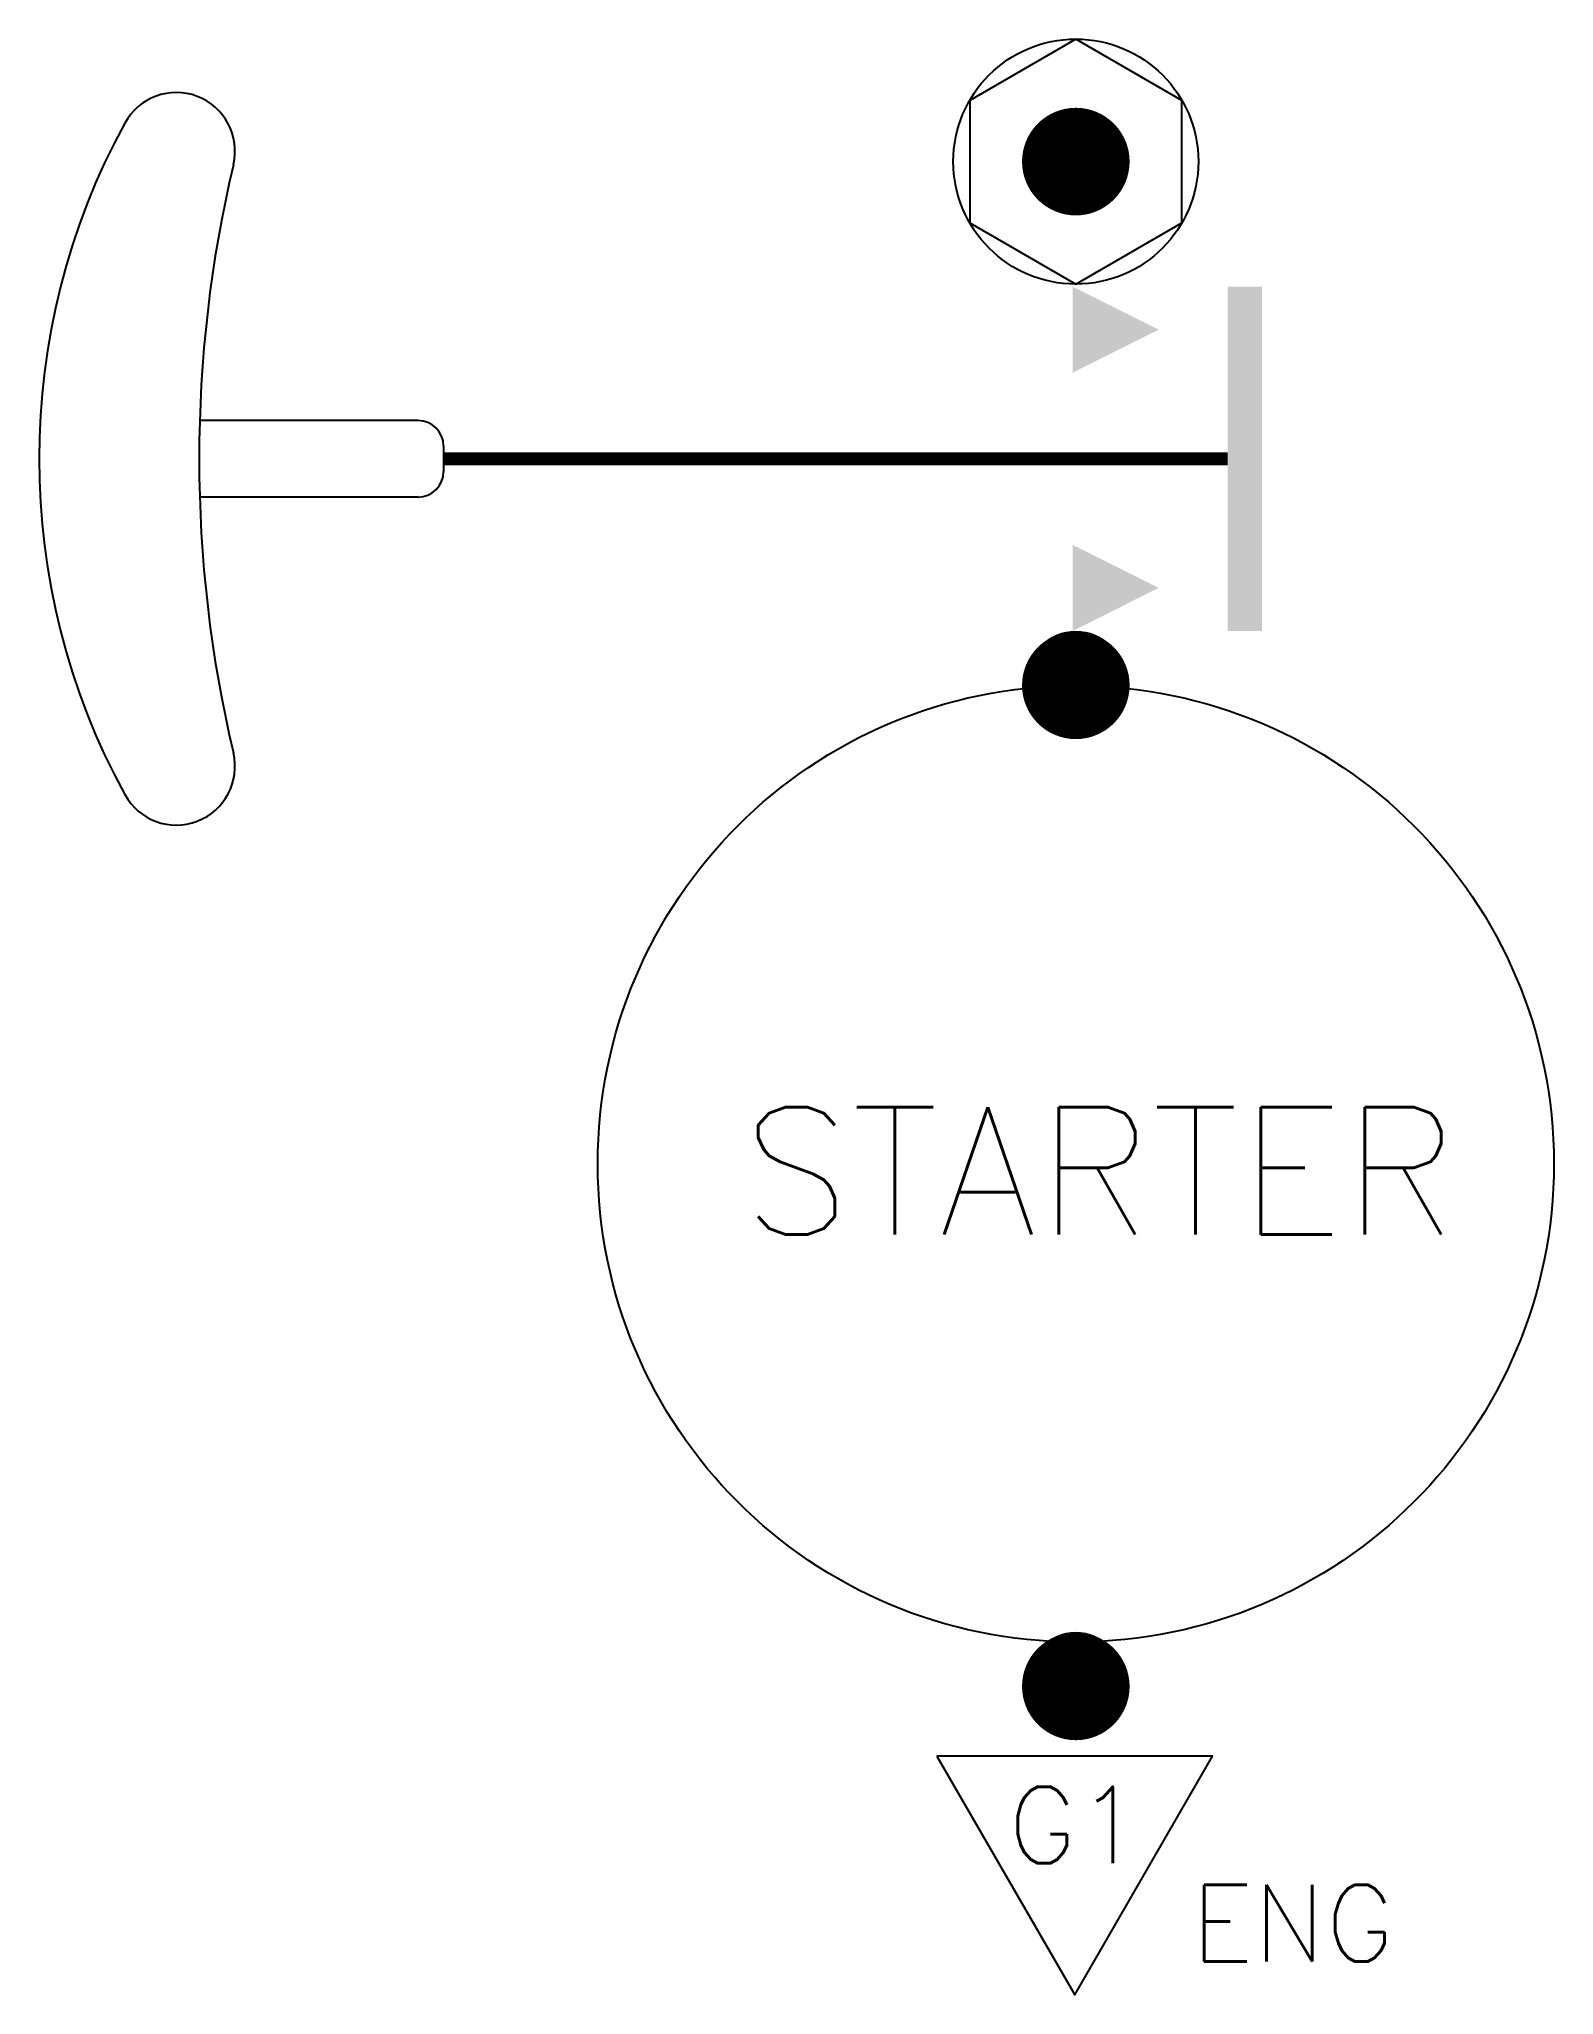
# Model space of a CAD drawing. Extents: x 14.79 to 15.98, y 8.06 to 9.59.
import ezdxf
from ezdxf.enums import TextEntityAlignment as Align

# ---------------------------------------------------------------- set-up
doc = ezdxf.new("R2010")
doc.units = 0
doc.header["$LTSCALE"] = 0.5
doc.linetypes.add('HIDDENX2', pattern=[0])
doc.layers.get('0').update_dxf_attribs({"linetype": 'CONTINUOUS'})
doc.styles.get("Standard").update_dxf_attribs({"font": 'ROMANS'})

# ---------------------------------------------------------------- blocks, each defined once
blk = doc.blocks.new('G1')
at = {"color": 0}
blk.add_lwpolyline([(-0.1081, 0), (0, -0.1873), (0.1081, 0)], close=True, dxfattribs=at)
blk.add_text('G1', height=0.06, dxfattribs=at).set_placement((0.0003, -0.0841), align=Align.CENTER)
blk.add_text('ENG', height=0.06, dxfattribs=at).set_placement((0.0912, -0.1611))

msp = doc.modelspace()

# ---------------------------------------------------------------- linework, layer by layer
at = {"color": 0}
for p, q in [((15.0905, 9.2908), (14.9192, 9.2908)), ((15.1105, 9.2708), (15.1105, 9.2508)), ((15.0905, 9.2308), (14.9192, 9.2308))]:
    msp.add_line(p, q, dxfattribs=at)
msp.add_lwpolyline([(15.6897, 9.5419), (15.6065, 9.59), (15.5233, 9.5419), (15.5233, 9.4458), (15.6065, 9.3978), (15.6897, 9.4458)], close=True, dxfattribs=at)
at = {"color": 0, "const_width": 0.0422}
for points in [[(15.5854, 9.4939, 1), (15.6276, 9.4939, 1)], [(15.5854, 9.0832, 1), (15.6276, 9.0832, 1)], [(15.5854, 8.2981, 1), (15.6276, 8.2981, 1)]]:
    msp.add_lwpolyline(points, format="xyb", close=True, dxfattribs=at)
at = {"color": 0, "linetype": 'HIDDENX2', "const_width": 0.01}
msp.add_lwpolyline([(15.7255, 9.2608), (15.1105, 9.2608)], dxfattribs=at)
at = {"color": 0}
for centre, radius in [((15.6065, 9.4939), 0.0961), ((15.6065, 9.4939), 0.0375), ((15.6065, 9.0879), 0.0375), ((15.6065, 8.7079), 0.375), ((15.6065, 8.3028), 0.0375)]:
    msp.add_circle(centre, radius, dxfattribs=at)
for centre, radius, start, end in [((14.9009, 9.5021), 0.046, 346.7191, 151.3489), ((15.3424, 9.2608), 0.5492, 151.3489, 208.6511), ((15.923, 9.2608), 1.0042, 166.7191, 193.2809), ((15.0905, 9.2708), 0.02, 0, 90), ((15.0905, 9.2508), 0.02, 270, 0), ((14.9009, 9.0196), 0.046, 208.6511, 13.2809)]:
    msp.add_arc(centre, radius, start, end, dxfattribs=at)
for points in [[(15.604, 9.3283), (15.6715, 9.3621), (15.604, 9.3958)], [(15.604, 9.1933), (15.6715, 9.1596), (15.604, 9.1258)]]:
    msp.add_solid(points, dxfattribs=at)
msp.add_trace([(15.7525, 9.3958), (15.7255, 9.3958), (15.7525, 9.1258), (15.7255, 9.1258)], dxfattribs=at)

# ---------------------------------------------------------------- block references
msp.add_blockref('G1', (15.6056, 8.2435), dxfattribs=at)

# ---------------------------------------------------------------- texts
msp.add_text('STARTER', height=0.1, dxfattribs=at).set_placement((15.6253, 8.6524), align=Align.CENTER)

doc.saveas('drawing.dxf')
